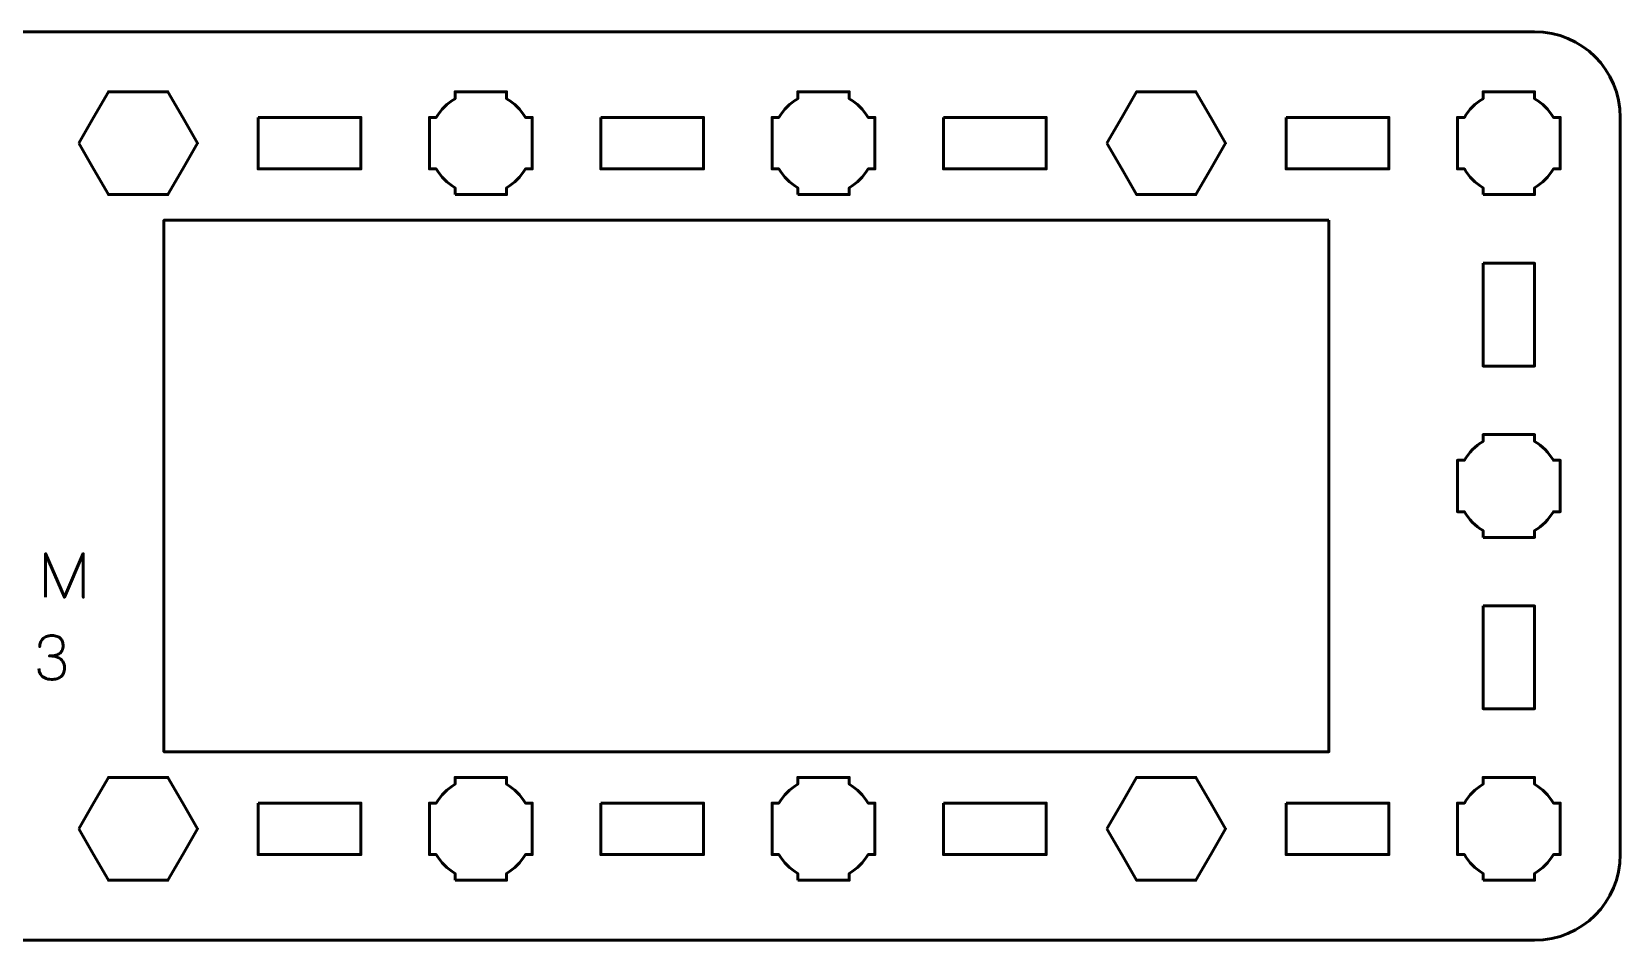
# Model space of a CAD drawing. Header units: centimetres. Extents: x -21.5 to -4.8, y -53.5 to -18.2.
# Drawn here: x -14.12 to -4.85, y -41.5 to -36.2 of the extents above; entities that cross this region are included whole.
import ezdxf

# ---------------------------------------------------------------- set-up
doc = ezdxf.new("R2010")
doc.units = ezdxf.units.CM
doc.header["$MEASUREMENT"] = 0
doc.layers.add('Layer 1', color=7, linetype='Continuous')

msp = doc.modelspace()

# ---------------------------------------------------------------- linework, layer by layer
at = {"layer": 'Layer 1', "lineweight": 53}
for points, knots in [([(-15.64994, -36.19997), (-15.64994, -36.19997), (-5.35004, -36.19997), (-5.35004, -36.19997), (-5.35004, -36.19997), (-5.07304, -36.19997), (-4.84994, -36.42306), (-4.84994, -36.70006), (-4.84994, -36.70006), (-4.84994, -36.70006), (-4.84994, -40.99992), (-4.84994, -40.99992), (-4.84994, -40.99992), (-4.84994, -41.27706), (-5.07304, -41.50002), (-5.35004, -41.50002), (-5.35004, -41.50002), (-5.35004, -41.50002), (-15.64994, -41.50002), (-15.64994, -41.50002), (-15.64994, -41.50002), (-15.92694, -41.50002), (-16.15004, -41.27706), (-16.15004, -40.99992), (-16.15004, -40.99992), (-16.15004, -40.99992), (-16.15004, -36.70006), (-16.15004, -36.70006), (-16.15004, -36.70006), (-16.15004, -36.42306), (-15.92694, -36.19997), (-15.64994, -36.19997)], [0, 0, 0, 0, 0.125, 0.125, 0.125, 0.125, 0.25, 0.25, 0.25, 0.25, 0.375, 0.375, 0.375, 0.375, 0.5, 0.5, 0.5, 0.5, 0.625, 0.625, 0.625, 0.625, 0.75, 0.75, 0.75, 0.75, 0.875, 0.875, 0.875, 0.875, 1, 1, 1, 1]), ([(-13.84634, -36.84998), (-13.84634, -36.84998), (-13.75974, -36.69998), (-13.75974, -36.69998), (-13.75974, -36.69998), (-13.75974, -36.69998), (-13.67314, -36.54998), (-13.67314, -36.54998), (-13.67314, -36.54998), (-13.67314, -36.54998), (-13.49993, -36.54998), (-13.49993, -36.54998), (-13.49993, -36.54998), (-13.49993, -36.54998), (-13.32672, -36.54998), (-13.32672, -36.54998), (-13.32672, -36.54998), (-13.32672, -36.54998), (-13.24012, -36.69998), (-13.24012, -36.69998), (-13.24012, -36.69998), (-13.24012, -36.69998), (-13.15352, -36.84998), (-13.15352, -36.84998), (-13.15352, -36.84998), (-13.15352, -36.84998), (-13.24012, -36.99998), (-13.24012, -36.99998), (-13.24012, -36.99998), (-13.24012, -36.99998), (-13.32672, -37.14998), (-13.32672, -37.14998), (-13.32672, -37.14998), (-13.32672, -37.14998), (-13.49993, -37.14998), (-13.49993, -37.14998), (-13.49993, -37.14998), (-13.49993, -37.14998), (-13.67314, -37.14998), (-13.67314, -37.14998), (-13.67314, -37.14998), (-13.67314, -37.14998), (-13.75974, -36.99998), (-13.75974, -36.99998), (-13.75974, -36.99998), (-13.75974, -36.99998), (-13.84634, -36.84998), (-13.84634, -36.84998)], [0, 0, 0, 0, 0.0833333, 0.0833333, 0.0833333, 0.0833333, 0.1666667, 0.1666667, 0.1666667, 0.1666667, 0.25, 0.25, 0.25, 0.25, 0.3333333, 0.3333333, 0.3333333, 0.3333333, 0.4166667, 0.4166667, 0.4166667, 0.4166667, 0.5, 0.5, 0.5, 0.5, 0.5833333, 0.5833333, 0.5833333, 0.5833333, 0.6666667, 0.6666667, 0.6666667, 0.6666667, 0.75, 0.75, 0.75, 0.75, 0.8333333, 0.8333333, 0.8333333, 0.8333333, 0.9166667, 0.9166667, 0.9166667, 0.9166667, 1, 1, 1, 1]), ([(-11.64995, -37.14999), (-11.64995, -37.14999), (-11.64995, -37.10988), (-11.64995, -37.10988), (-11.64995, -37.10988), (-11.69556, -37.08356), (-11.73348, -37.04553), (-11.7598, -37.00006), (-11.7598, -37.00006), (-11.7598, -37.00006), (-11.80002, -37.00006), (-11.80002, -37.00006), (-11.80002, -37.00006), (-11.80002, -37.00006), (-11.80002, -36.84999), (-11.80002, -36.84999), (-11.80002, -36.84999), (-11.80002, -36.84999), (-11.80002, -36.70006), (-11.80002, -36.70006), (-11.80002, -36.70006), (-11.80002, -36.70006), (-11.7598, -36.70006), (-11.7598, -36.70006), (-11.7598, -36.70006), (-11.73348, -36.65444), (-11.69556, -36.61656), (-11.64995, -36.59024), (-11.64995, -36.59024), (-11.64995, -36.59024), (-11.64995, -36.54999), (-11.64995, -36.54999), (-11.64995, -36.54999), (-11.64995, -36.54999), (-11.50002, -36.54999), (-11.50002, -36.54999), (-11.50002, -36.54999), (-11.50002, -36.54999), (-11.34994, -36.54999), (-11.34994, -36.54999), (-11.34994, -36.54999), (-11.34994, -36.54999), (-11.34994, -36.59024), (-11.34994, -36.59024), (-11.34994, -36.59024), (-11.30447, -36.61656), (-11.26644, -36.65444), (-11.24012, -36.70006), (-11.24012, -36.70006), (-11.24012, -36.70006), (-11.20001, -36.70006), (-11.20001, -36.70006), (-11.20001, -36.70006), (-11.20001, -36.70006), (-11.20001, -36.84999), (-11.20001, -36.84999), (-11.20001, -36.84999), (-11.20001, -36.84999), (-11.20001, -37.00006), (-11.20001, -37.00006), (-11.20001, -37.00006), (-11.20001, -37.00006), (-11.24012, -37.00006), (-11.24012, -37.00006), (-11.24012, -37.00006), (-11.26644, -37.04553), (-11.30447, -37.08356), (-11.34994, -37.10988), (-11.34994, -37.10988), (-11.34994, -37.10988), (-11.34994, -37.14999), (-11.34994, -37.14999), (-11.34994, -37.14999), (-11.34994, -37.14999), (-11.50002, -37.14999), (-11.50002, -37.14999), (-11.50002, -37.14999), (-11.50002, -37.14999), (-11.64995, -37.14999), (-11.64995, -37.14999)], [0, 0, 0, 0, 0.05, 0.05, 0.05, 0.05, 0.1, 0.1, 0.1, 0.1, 0.15, 0.15, 0.15, 0.15, 0.2, 0.2, 0.2, 0.2, 0.25, 0.25, 0.25, 0.25, 0.3, 0.3, 0.3, 0.3, 0.35, 0.35, 0.35, 0.35, 0.4, 0.4, 0.4, 0.4, 0.45, 0.45, 0.45, 0.45, 0.5, 0.5, 0.5, 0.5, 0.55, 0.55, 0.55, 0.55, 0.6, 0.6, 0.6, 0.6, 0.65, 0.65, 0.65, 0.65, 0.7, 0.7, 0.7, 0.7, 0.75, 0.75, 0.75, 0.75, 0.8, 0.8, 0.8, 0.8, 0.85, 0.85, 0.85, 0.85, 0.9, 0.9, 0.9, 0.9, 0.95, 0.95, 0.95, 0.95, 1, 1, 1, 1]), ([(-9.64995, -37.14999), (-9.64995, -37.14999), (-9.64995, -37.10988), (-9.64995, -37.10988), (-9.64995, -37.10988), (-9.69556, -37.08356), (-9.73348, -37.04553), (-9.7598, -37.00006), (-9.7598, -37.00006), (-9.7598, -37.00006), (-9.80002, -37.00006), (-9.80002, -37.00006), (-9.80002, -37.00006), (-9.80002, -37.00006), (-9.80002, -36.84999), (-9.80002, -36.84999), (-9.80002, -36.84999), (-9.80002, -36.84999), (-9.80002, -36.70006), (-9.80002, -36.70006), (-9.80002, -36.70006), (-9.80002, -36.70006), (-9.7598, -36.70006), (-9.7598, -36.70006), (-9.7598, -36.70006), (-9.73348, -36.65444), (-9.69556, -36.61656), (-9.64995, -36.59024), (-9.64995, -36.59024), (-9.64995, -36.59024), (-9.64995, -36.54999), (-9.64995, -36.54999), (-9.64995, -36.54999), (-9.64995, -36.54999), (-9.50002, -36.54999), (-9.50002, -36.54999), (-9.50002, -36.54999), (-9.50002, -36.54999), (-9.34994, -36.54999), (-9.34994, -36.54999), (-9.34994, -36.54999), (-9.34994, -36.54999), (-9.34994, -36.59024), (-9.34994, -36.59024), (-9.34994, -36.59024), (-9.30447, -36.61656), (-9.26644, -36.65444), (-9.24012, -36.70006), (-9.24012, -36.70006), (-9.24012, -36.70006), (-9.20001, -36.70006), (-9.20001, -36.70006), (-9.20001, -36.70006), (-9.20001, -36.70006), (-9.20001, -36.84999), (-9.20001, -36.84999), (-9.20001, -36.84999), (-9.20001, -36.84999), (-9.20001, -37.00006), (-9.20001, -37.00006), (-9.20001, -37.00006), (-9.20001, -37.00006), (-9.24012, -37.00006), (-9.24012, -37.00006), (-9.24012, -37.00006), (-9.26644, -37.04553), (-9.30447, -37.08356), (-9.34994, -37.10988), (-9.34994, -37.10988), (-9.34994, -37.10988), (-9.34994, -37.14999), (-9.34994, -37.14999), (-9.34994, -37.14999), (-9.34994, -37.14999), (-9.50002, -37.14999), (-9.50002, -37.14999), (-9.50002, -37.14999), (-9.50002, -37.14999), (-9.64995, -37.14999), (-9.64995, -37.14999)], [0, 0, 0, 0, 0.05, 0.05, 0.05, 0.05, 0.1, 0.1, 0.1, 0.1, 0.15, 0.15, 0.15, 0.15, 0.2, 0.2, 0.2, 0.2, 0.25, 0.25, 0.25, 0.25, 0.3, 0.3, 0.3, 0.3, 0.35, 0.35, 0.35, 0.35, 0.4, 0.4, 0.4, 0.4, 0.45, 0.45, 0.45, 0.45, 0.5, 0.5, 0.5, 0.5, 0.55, 0.55, 0.55, 0.55, 0.6, 0.6, 0.6, 0.6, 0.65, 0.65, 0.65, 0.65, 0.7, 0.7, 0.7, 0.7, 0.75, 0.75, 0.75, 0.75, 0.8, 0.8, 0.8, 0.8, 0.85, 0.85, 0.85, 0.85, 0.9, 0.9, 0.9, 0.9, 0.95, 0.95, 0.95, 0.95, 1, 1, 1, 1]), ([(-7.84634, -36.84998), (-7.84634, -36.84998), (-7.75974, -36.69998), (-7.75974, -36.69998), (-7.75974, -36.69998), (-7.75974, -36.69998), (-7.67314, -36.54998), (-7.67314, -36.54998), (-7.67314, -36.54998), (-7.67314, -36.54998), (-7.49993, -36.54998), (-7.49993, -36.54998), (-7.49993, -36.54998), (-7.49993, -36.54998), (-7.32672, -36.54998), (-7.32672, -36.54998), (-7.32672, -36.54998), (-7.32672, -36.54998), (-7.24012, -36.69998), (-7.24012, -36.69998), (-7.24012, -36.69998), (-7.24012, -36.69998), (-7.15352, -36.84998), (-7.15352, -36.84998), (-7.15352, -36.84998), (-7.15352, -36.84998), (-7.24012, -36.99998), (-7.24012, -36.99998), (-7.24012, -36.99998), (-7.24012, -36.99998), (-7.32672, -37.14998), (-7.32672, -37.14998), (-7.32672, -37.14998), (-7.32672, -37.14998), (-7.49993, -37.14998), (-7.49993, -37.14998), (-7.49993, -37.14998), (-7.49993, -37.14998), (-7.67314, -37.14998), (-7.67314, -37.14998), (-7.67314, -37.14998), (-7.67314, -37.14998), (-7.75974, -36.99998), (-7.75974, -36.99998), (-7.75974, -36.99998), (-7.75974, -36.99998), (-7.84634, -36.84998), (-7.84634, -36.84998)], [0, 0, 0, 0, 0.0833333, 0.0833333, 0.0833333, 0.0833333, 0.1666667, 0.1666667, 0.1666667, 0.1666667, 0.25, 0.25, 0.25, 0.25, 0.3333333, 0.3333333, 0.3333333, 0.3333333, 0.4166667, 0.4166667, 0.4166667, 0.4166667, 0.5, 0.5, 0.5, 0.5, 0.5833333, 0.5833333, 0.5833333, 0.5833333, 0.6666667, 0.6666667, 0.6666667, 0.6666667, 0.75, 0.75, 0.75, 0.75, 0.8333333, 0.8333333, 0.8333333, 0.8333333, 0.9166667, 0.9166667, 0.9166667, 0.9166667, 1, 1, 1, 1]), ([(-5.64995, -37.14999), (-5.64995, -37.14999), (-5.64995, -37.10988), (-5.64995, -37.10988), (-5.64995, -37.10988), (-5.69556, -37.08356), (-5.73348, -37.04553), (-5.7598, -37.00006), (-5.7598, -37.00006), (-5.7598, -37.00006), (-5.80002, -37.00006), (-5.80002, -37.00006), (-5.80002, -37.00006), (-5.80002, -37.00006), (-5.80002, -36.84999), (-5.80002, -36.84999), (-5.80002, -36.84999), (-5.80002, -36.84999), (-5.80002, -36.70006), (-5.80002, -36.70006), (-5.80002, -36.70006), (-5.80002, -36.70006), (-5.7598, -36.70006), (-5.7598, -36.70006), (-5.7598, -36.70006), (-5.73348, -36.65444), (-5.69556, -36.61656), (-5.64995, -36.59024), (-5.64995, -36.59024), (-5.64995, -36.59024), (-5.64995, -36.54999), (-5.64995, -36.54999), (-5.64995, -36.54999), (-5.64995, -36.54999), (-5.50002, -36.54999), (-5.50002, -36.54999), (-5.50002, -36.54999), (-5.50002, -36.54999), (-5.34994, -36.54999), (-5.34994, -36.54999), (-5.34994, -36.54999), (-5.34994, -36.54999), (-5.34994, -36.59024), (-5.34994, -36.59024), (-5.34994, -36.59024), (-5.30447, -36.61656), (-5.26644, -36.65444), (-5.24012, -36.70006), (-5.24012, -36.70006), (-5.24012, -36.70006), (-5.20001, -36.70006), (-5.20001, -36.70006), (-5.20001, -36.70006), (-5.20001, -36.70006), (-5.20001, -36.84999), (-5.20001, -36.84999), (-5.20001, -36.84999), (-5.20001, -36.84999), (-5.20001, -37.00006), (-5.20001, -37.00006), (-5.20001, -37.00006), (-5.20001, -37.00006), (-5.24012, -37.00006), (-5.24012, -37.00006), (-5.24012, -37.00006), (-5.26644, -37.04553), (-5.30447, -37.08356), (-5.34994, -37.10988), (-5.34994, -37.10988), (-5.34994, -37.10988), (-5.34994, -37.14999), (-5.34994, -37.14999), (-5.34994, -37.14999), (-5.34994, -37.14999), (-5.50002, -37.14999), (-5.50002, -37.14999), (-5.50002, -37.14999), (-5.50002, -37.14999), (-5.64995, -37.14999), (-5.64995, -37.14999)], [0, 0, 0, 0, 0.05, 0.05, 0.05, 0.05, 0.1, 0.1, 0.1, 0.1, 0.15, 0.15, 0.15, 0.15, 0.2, 0.2, 0.2, 0.2, 0.25, 0.25, 0.25, 0.25, 0.3, 0.3, 0.3, 0.3, 0.35, 0.35, 0.35, 0.35, 0.4, 0.4, 0.4, 0.4, 0.45, 0.45, 0.45, 0.45, 0.5, 0.5, 0.5, 0.5, 0.55, 0.55, 0.55, 0.55, 0.6, 0.6, 0.6, 0.6, 0.65, 0.65, 0.65, 0.65, 0.7, 0.7, 0.7, 0.7, 0.75, 0.75, 0.75, 0.75, 0.8, 0.8, 0.8, 0.8, 0.85, 0.85, 0.85, 0.85, 0.9, 0.9, 0.9, 0.9, 0.95, 0.95, 0.95, 0.95, 1, 1, 1, 1]), ([(-12.79999, -36.70006), (-12.79999, -36.70006), (-12.19999, -36.70006), (-12.19999, -36.70006), (-12.19999, -36.70006), (-12.19999, -36.70006), (-12.19999, -37.00007), (-12.19999, -37.00007), (-12.19999, -37.00007), (-12.19999, -37.00007), (-12.79999, -37.00007), (-12.79999, -37.00007), (-12.79999, -37.00007), (-12.79999, -37.00007), (-12.79999, -36.70006), (-12.79999, -36.70006)], [0, 0, 0, 0, 0.25, 0.25, 0.25, 0.25, 0.5, 0.5, 0.5, 0.5, 0.75, 0.75, 0.75, 0.75, 1, 1, 1, 1]), ([(-10.80003, -36.70006), (-10.80003, -36.70006), (-10.20002, -36.70006), (-10.20002, -36.70006), (-10.20002, -36.70006), (-10.20002, -36.70006), (-10.20002, -37.00007), (-10.20002, -37.00007), (-10.20002, -37.00007), (-10.20002, -37.00007), (-10.80003, -37.00007), (-10.80003, -37.00007), (-10.80003, -37.00007), (-10.80003, -37.00007), (-10.80003, -36.70006), (-10.80003, -36.70006)], [0, 0, 0, 0, 0.25, 0.25, 0.25, 0.25, 0.5, 0.5, 0.5, 0.5, 0.75, 0.75, 0.75, 0.75, 1, 1, 1, 1]), ([(-8.79996, -36.70006), (-8.79996, -36.70006), (-8.19996, -36.70006), (-8.19996, -36.70006), (-8.19996, -36.70006), (-8.19996, -36.70006), (-8.19996, -37.00007), (-8.19996, -37.00007), (-8.19996, -37.00007), (-8.19996, -37.00007), (-8.79996, -37.00007), (-8.79996, -37.00007), (-8.79996, -37.00007), (-8.79996, -37.00007), (-8.79996, -36.70006), (-8.79996, -36.70006)], [0, 0, 0, 0, 0.25, 0.25, 0.25, 0.25, 0.5, 0.5, 0.5, 0.5, 0.75, 0.75, 0.75, 0.75, 1, 1, 1, 1]), ([(-6.79999, -36.70006), (-6.79999, -36.70006), (-6.19999, -36.70006), (-6.19999, -36.70006), (-6.19999, -36.70006), (-6.19999, -36.70006), (-6.19999, -37.00007), (-6.19999, -37.00007), (-6.19999, -37.00007), (-6.19999, -37.00007), (-6.79999, -37.00007), (-6.79999, -37.00007), (-6.79999, -37.00007), (-6.79999, -37.00007), (-6.79999, -36.70006), (-6.79999, -36.70006)], [0, 0, 0, 0, 0.25, 0.25, 0.25, 0.25, 0.5, 0.5, 0.5, 0.5, 0.75, 0.75, 0.75, 0.75, 1, 1, 1, 1]), ([(-6.54992, -37.29999), (-6.54992, -38.31176), (-6.54992, -39.38821), (-6.54992, -40.39999), (-6.54992, -40.39999), (-6.54992, -40.39999), (-13.34992, -40.39999), (-13.34992, -40.39999), (-13.34992, -40.39999), (-13.34992, -39.33542), (-13.34992, -38.36455), (-13.34992, -37.29999), (-13.34992, -37.29999), (-13.34992, -37.29999), (-6.54992, -37.29999), (-6.54992, -37.29999)], [0, 0, 0, 0, 0.25, 0.25, 0.25, 0.25, 0.5, 0.5, 0.5, 0.5, 0.75, 0.75, 0.75, 0.75, 1, 1, 1, 1]), ([(-5.65004, -37.55001), (-5.65004, -37.55001), (-5.35004, -37.55001), (-5.35004, -37.55001), (-5.35004, -37.55001), (-5.35004, -37.55001), (-5.35004, -38.15002), (-5.35004, -38.15002), (-5.35004, -38.15002), (-5.35004, -38.15002), (-5.65004, -38.15002), (-5.65004, -38.15002), (-5.65004, -38.15002), (-5.65004, -38.15002), (-5.65004, -37.55001), (-5.65004, -37.55001)], [0, 0, 0, 0, 0.25, 0.25, 0.25, 0.25, 0.5, 0.5, 0.5, 0.5, 0.75, 0.75, 0.75, 0.75, 1, 1, 1, 1]), ([(-5.64995, -39.14999), (-5.64995, -39.14999), (-5.64995, -39.10988), (-5.64995, -39.10988), (-5.64995, -39.10988), (-5.69556, -39.08356), (-5.73348, -39.04553), (-5.7598, -39.00006), (-5.7598, -39.00006), (-5.7598, -39.00006), (-5.80002, -39.00006), (-5.80002, -39.00006), (-5.80002, -39.00006), (-5.80002, -39.00006), (-5.80002, -38.84999), (-5.80002, -38.84999), (-5.80002, -38.84999), (-5.80002, -38.84999), (-5.80002, -38.70006), (-5.80002, -38.70006), (-5.80002, -38.70006), (-5.80002, -38.70006), (-5.7598, -38.70006), (-5.7598, -38.70006), (-5.7598, -38.70006), (-5.73348, -38.65444), (-5.69556, -38.61656), (-5.64995, -38.59024), (-5.64995, -38.59024), (-5.64995, -38.59024), (-5.64995, -38.54999), (-5.64995, -38.54999), (-5.64995, -38.54999), (-5.64995, -38.54999), (-5.50002, -38.54999), (-5.50002, -38.54999), (-5.50002, -38.54999), (-5.50002, -38.54999), (-5.34994, -38.54999), (-5.34994, -38.54999), (-5.34994, -38.54999), (-5.34994, -38.54999), (-5.34994, -38.59024), (-5.34994, -38.59024), (-5.34994, -38.59024), (-5.30447, -38.61656), (-5.26644, -38.65444), (-5.24012, -38.70006), (-5.24012, -38.70006), (-5.24012, -38.70006), (-5.20001, -38.70006), (-5.20001, -38.70006), (-5.20001, -38.70006), (-5.20001, -38.70006), (-5.20001, -38.84999), (-5.20001, -38.84999), (-5.20001, -38.84999), (-5.20001, -38.84999), (-5.20001, -39.00006), (-5.20001, -39.00006), (-5.20001, -39.00006), (-5.20001, -39.00006), (-5.24012, -39.00006), (-5.24012, -39.00006), (-5.24012, -39.00006), (-5.26644, -39.04553), (-5.30447, -39.08356), (-5.34994, -39.10988), (-5.34994, -39.10988), (-5.34994, -39.10988), (-5.34994, -39.14999), (-5.34994, -39.14999), (-5.34994, -39.14999), (-5.34994, -39.14999), (-5.50002, -39.14999), (-5.50002, -39.14999), (-5.50002, -39.14999), (-5.50002, -39.14999), (-5.64995, -39.14999), (-5.64995, -39.14999)], [0, 0, 0, 0, 0.05, 0.05, 0.05, 0.05, 0.1, 0.1, 0.1, 0.1, 0.15, 0.15, 0.15, 0.15, 0.2, 0.2, 0.2, 0.2, 0.25, 0.25, 0.25, 0.25, 0.3, 0.3, 0.3, 0.3, 0.35, 0.35, 0.35, 0.35, 0.4, 0.4, 0.4, 0.4, 0.45, 0.45, 0.45, 0.45, 0.5, 0.5, 0.5, 0.5, 0.55, 0.55, 0.55, 0.55, 0.6, 0.6, 0.6, 0.6, 0.65, 0.65, 0.65, 0.65, 0.7, 0.7, 0.7, 0.7, 0.75, 0.75, 0.75, 0.75, 0.8, 0.8, 0.8, 0.8, 0.85, 0.85, 0.85, 0.85, 0.9, 0.9, 0.9, 0.9, 0.95, 0.95, 0.95, 0.95, 1, 1, 1, 1]), ([(-5.65004, -39.54998), (-5.65004, -39.54998), (-5.35004, -39.54998), (-5.35004, -39.54998), (-5.35004, -39.54998), (-5.35004, -39.54998), (-5.35004, -40.14998), (-5.35004, -40.14998), (-5.35004, -40.14998), (-5.35004, -40.14998), (-5.65004, -40.14998), (-5.65004, -40.14998), (-5.65004, -40.14998), (-5.65004, -40.14998), (-5.65004, -39.54998), (-5.65004, -39.54998)], [0, 0, 0, 0, 0.25, 0.25, 0.25, 0.25, 0.5, 0.5, 0.5, 0.5, 0.75, 0.75, 0.75, 0.75, 1, 1, 1, 1]), ([(-13.84634, -40.84998), (-13.84634, -40.84998), (-13.75974, -40.69998), (-13.75974, -40.69998), (-13.75974, -40.69998), (-13.75974, -40.69998), (-13.67314, -40.54998), (-13.67314, -40.54998), (-13.67314, -40.54998), (-13.67314, -40.54998), (-13.49993, -40.54998), (-13.49993, -40.54998), (-13.49993, -40.54998), (-13.49993, -40.54998), (-13.32672, -40.54998), (-13.32672, -40.54998), (-13.32672, -40.54998), (-13.32672, -40.54998), (-13.24012, -40.69998), (-13.24012, -40.69998), (-13.24012, -40.69998), (-13.24012, -40.69998), (-13.15352, -40.84998), (-13.15352, -40.84998), (-13.15352, -40.84998), (-13.15352, -40.84998), (-13.24012, -40.99998), (-13.24012, -40.99998), (-13.24012, -40.99998), (-13.24012, -40.99998), (-13.32672, -41.14998), (-13.32672, -41.14998), (-13.32672, -41.14998), (-13.32672, -41.14998), (-13.49993, -41.14998), (-13.49993, -41.14998), (-13.49993, -41.14998), (-13.49993, -41.14998), (-13.67314, -41.14998), (-13.67314, -41.14998), (-13.67314, -41.14998), (-13.67314, -41.14998), (-13.75974, -40.99998), (-13.75974, -40.99998), (-13.75974, -40.99998), (-13.75974, -40.99998), (-13.84634, -40.84998), (-13.84634, -40.84998)], [0, 0, 0, 0, 0.0833333, 0.0833333, 0.0833333, 0.0833333, 0.1666667, 0.1666667, 0.1666667, 0.1666667, 0.25, 0.25, 0.25, 0.25, 0.3333333, 0.3333333, 0.3333333, 0.3333333, 0.4166667, 0.4166667, 0.4166667, 0.4166667, 0.5, 0.5, 0.5, 0.5, 0.5833333, 0.5833333, 0.5833333, 0.5833333, 0.6666667, 0.6666667, 0.6666667, 0.6666667, 0.75, 0.75, 0.75, 0.75, 0.8333333, 0.8333333, 0.8333333, 0.8333333, 0.9166667, 0.9166667, 0.9166667, 0.9166667, 1, 1, 1, 1]), ([(-11.64995, -41.14999), (-11.64995, -41.14999), (-11.64995, -41.10988), (-11.64995, -41.10988), (-11.64995, -41.10988), (-11.69556, -41.08356), (-11.73348, -41.04553), (-11.7598, -41.00006), (-11.7598, -41.00006), (-11.7598, -41.00006), (-11.80002, -41.00006), (-11.80002, -41.00006), (-11.80002, -41.00006), (-11.80002, -41.00006), (-11.80002, -40.84999), (-11.80002, -40.84999), (-11.80002, -40.84999), (-11.80002, -40.84999), (-11.80002, -40.70006), (-11.80002, -40.70006), (-11.80002, -40.70006), (-11.80002, -40.70006), (-11.7598, -40.70006), (-11.7598, -40.70006), (-11.7598, -40.70006), (-11.73348, -40.65444), (-11.69556, -40.61656), (-11.64995, -40.59024), (-11.64995, -40.59024), (-11.64995, -40.59024), (-11.64995, -40.54999), (-11.64995, -40.54999), (-11.64995, -40.54999), (-11.64995, -40.54999), (-11.50002, -40.54999), (-11.50002, -40.54999), (-11.50002, -40.54999), (-11.50002, -40.54999), (-11.34994, -40.54999), (-11.34994, -40.54999), (-11.34994, -40.54999), (-11.34994, -40.54999), (-11.34994, -40.59024), (-11.34994, -40.59024), (-11.34994, -40.59024), (-11.30447, -40.61656), (-11.26644, -40.65444), (-11.24012, -40.70006), (-11.24012, -40.70006), (-11.24012, -40.70006), (-11.20001, -40.70006), (-11.20001, -40.70006), (-11.20001, -40.70006), (-11.20001, -40.70006), (-11.20001, -40.84999), (-11.20001, -40.84999), (-11.20001, -40.84999), (-11.20001, -40.84999), (-11.20001, -41.00006), (-11.20001, -41.00006), (-11.20001, -41.00006), (-11.20001, -41.00006), (-11.24012, -41.00006), (-11.24012, -41.00006), (-11.24012, -41.00006), (-11.26644, -41.04553), (-11.30447, -41.08356), (-11.34994, -41.10988), (-11.34994, -41.10988), (-11.34994, -41.10988), (-11.34994, -41.14999), (-11.34994, -41.14999), (-11.34994, -41.14999), (-11.34994, -41.14999), (-11.50002, -41.14999), (-11.50002, -41.14999), (-11.50002, -41.14999), (-11.50002, -41.14999), (-11.64995, -41.14999), (-11.64995, -41.14999)], [0, 0, 0, 0, 0.05, 0.05, 0.05, 0.05, 0.1, 0.1, 0.1, 0.1, 0.15, 0.15, 0.15, 0.15, 0.2, 0.2, 0.2, 0.2, 0.25, 0.25, 0.25, 0.25, 0.3, 0.3, 0.3, 0.3, 0.35, 0.35, 0.35, 0.35, 0.4, 0.4, 0.4, 0.4, 0.45, 0.45, 0.45, 0.45, 0.5, 0.5, 0.5, 0.5, 0.55, 0.55, 0.55, 0.55, 0.6, 0.6, 0.6, 0.6, 0.65, 0.65, 0.65, 0.65, 0.7, 0.7, 0.7, 0.7, 0.75, 0.75, 0.75, 0.75, 0.8, 0.8, 0.8, 0.8, 0.85, 0.85, 0.85, 0.85, 0.9, 0.9, 0.9, 0.9, 0.95, 0.95, 0.95, 0.95, 1, 1, 1, 1]), ([(-9.64995, -41.14999), (-9.64995, -41.14999), (-9.64995, -41.10988), (-9.64995, -41.10988), (-9.64995, -41.10988), (-9.69556, -41.08356), (-9.73348, -41.04553), (-9.7598, -41.00006), (-9.7598, -41.00006), (-9.7598, -41.00006), (-9.80002, -41.00006), (-9.80002, -41.00006), (-9.80002, -41.00006), (-9.80002, -41.00006), (-9.80002, -40.84999), (-9.80002, -40.84999), (-9.80002, -40.84999), (-9.80002, -40.84999), (-9.80002, -40.70006), (-9.80002, -40.70006), (-9.80002, -40.70006), (-9.80002, -40.70006), (-9.7598, -40.70006), (-9.7598, -40.70006), (-9.7598, -40.70006), (-9.73348, -40.65444), (-9.69556, -40.61656), (-9.64995, -40.59024), (-9.64995, -40.59024), (-9.64995, -40.59024), (-9.64995, -40.54999), (-9.64995, -40.54999), (-9.64995, -40.54999), (-9.64995, -40.54999), (-9.50002, -40.54999), (-9.50002, -40.54999), (-9.50002, -40.54999), (-9.50002, -40.54999), (-9.34994, -40.54999), (-9.34994, -40.54999), (-9.34994, -40.54999), (-9.34994, -40.54999), (-9.34994, -40.59024), (-9.34994, -40.59024), (-9.34994, -40.59024), (-9.30447, -40.61656), (-9.26644, -40.65444), (-9.24012, -40.70006), (-9.24012, -40.70006), (-9.24012, -40.70006), (-9.20001, -40.70006), (-9.20001, -40.70006), (-9.20001, -40.70006), (-9.20001, -40.70006), (-9.20001, -40.84999), (-9.20001, -40.84999), (-9.20001, -40.84999), (-9.20001, -40.84999), (-9.20001, -41.00006), (-9.20001, -41.00006), (-9.20001, -41.00006), (-9.20001, -41.00006), (-9.24012, -41.00006), (-9.24012, -41.00006), (-9.24012, -41.00006), (-9.26644, -41.04553), (-9.30447, -41.08356), (-9.34994, -41.10988), (-9.34994, -41.10988), (-9.34994, -41.10988), (-9.34994, -41.14999), (-9.34994, -41.14999), (-9.34994, -41.14999), (-9.34994, -41.14999), (-9.50002, -41.14999), (-9.50002, -41.14999), (-9.50002, -41.14999), (-9.50002, -41.14999), (-9.64995, -41.14999), (-9.64995, -41.14999)], [0, 0, 0, 0, 0.05, 0.05, 0.05, 0.05, 0.1, 0.1, 0.1, 0.1, 0.15, 0.15, 0.15, 0.15, 0.2, 0.2, 0.2, 0.2, 0.25, 0.25, 0.25, 0.25, 0.3, 0.3, 0.3, 0.3, 0.35, 0.35, 0.35, 0.35, 0.4, 0.4, 0.4, 0.4, 0.45, 0.45, 0.45, 0.45, 0.5, 0.5, 0.5, 0.5, 0.55, 0.55, 0.55, 0.55, 0.6, 0.6, 0.6, 0.6, 0.65, 0.65, 0.65, 0.65, 0.7, 0.7, 0.7, 0.7, 0.75, 0.75, 0.75, 0.75, 0.8, 0.8, 0.8, 0.8, 0.85, 0.85, 0.85, 0.85, 0.9, 0.9, 0.9, 0.9, 0.95, 0.95, 0.95, 0.95, 1, 1, 1, 1]), ([(-7.84634, -40.84998), (-7.84634, -40.84998), (-7.75974, -40.69998), (-7.75974, -40.69998), (-7.75974, -40.69998), (-7.75974, -40.69998), (-7.67314, -40.54998), (-7.67314, -40.54998), (-7.67314, -40.54998), (-7.67314, -40.54998), (-7.49993, -40.54998), (-7.49993, -40.54998), (-7.49993, -40.54998), (-7.49993, -40.54998), (-7.32672, -40.54998), (-7.32672, -40.54998), (-7.32672, -40.54998), (-7.32672, -40.54998), (-7.24012, -40.69998), (-7.24012, -40.69998), (-7.24012, -40.69998), (-7.24012, -40.69998), (-7.15352, -40.84998), (-7.15352, -40.84998), (-7.15352, -40.84998), (-7.15352, -40.84998), (-7.24012, -40.99998), (-7.24012, -40.99998), (-7.24012, -40.99998), (-7.24012, -40.99998), (-7.32672, -41.14998), (-7.32672, -41.14998), (-7.32672, -41.14998), (-7.32672, -41.14998), (-7.49993, -41.14998), (-7.49993, -41.14998), (-7.49993, -41.14998), (-7.49993, -41.14998), (-7.67314, -41.14998), (-7.67314, -41.14998), (-7.67314, -41.14998), (-7.67314, -41.14998), (-7.75974, -40.99998), (-7.75974, -40.99998), (-7.75974, -40.99998), (-7.75974, -40.99998), (-7.84634, -40.84998), (-7.84634, -40.84998)], [0, 0, 0, 0, 0.0833333, 0.0833333, 0.0833333, 0.0833333, 0.1666667, 0.1666667, 0.1666667, 0.1666667, 0.25, 0.25, 0.25, 0.25, 0.3333333, 0.3333333, 0.3333333, 0.3333333, 0.4166667, 0.4166667, 0.4166667, 0.4166667, 0.5, 0.5, 0.5, 0.5, 0.5833333, 0.5833333, 0.5833333, 0.5833333, 0.6666667, 0.6666667, 0.6666667, 0.6666667, 0.75, 0.75, 0.75, 0.75, 0.8333333, 0.8333333, 0.8333333, 0.8333333, 0.9166667, 0.9166667, 0.9166667, 0.9166667, 1, 1, 1, 1]), ([(-5.64995, -41.14999), (-5.64995, -41.14999), (-5.64995, -41.10988), (-5.64995, -41.10988), (-5.64995, -41.10988), (-5.69556, -41.08356), (-5.73348, -41.04553), (-5.7598, -41.00006), (-5.7598, -41.00006), (-5.7598, -41.00006), (-5.80002, -41.00006), (-5.80002, -41.00006), (-5.80002, -41.00006), (-5.80002, -41.00006), (-5.80002, -40.84999), (-5.80002, -40.84999), (-5.80002, -40.84999), (-5.80002, -40.84999), (-5.80002, -40.70006), (-5.80002, -40.70006), (-5.80002, -40.70006), (-5.80002, -40.70006), (-5.7598, -40.70006), (-5.7598, -40.70006), (-5.7598, -40.70006), (-5.73348, -40.65444), (-5.69556, -40.61656), (-5.64995, -40.59024), (-5.64995, -40.59024), (-5.64995, -40.59024), (-5.64995, -40.54999), (-5.64995, -40.54999), (-5.64995, -40.54999), (-5.64995, -40.54999), (-5.50002, -40.54999), (-5.50002, -40.54999), (-5.50002, -40.54999), (-5.50002, -40.54999), (-5.34994, -40.54999), (-5.34994, -40.54999), (-5.34994, -40.54999), (-5.34994, -40.54999), (-5.34994, -40.59024), (-5.34994, -40.59024), (-5.34994, -40.59024), (-5.30447, -40.61656), (-5.26644, -40.65444), (-5.24012, -40.70006), (-5.24012, -40.70006), (-5.24012, -40.70006), (-5.20001, -40.70006), (-5.20001, -40.70006), (-5.20001, -40.70006), (-5.20001, -40.70006), (-5.20001, -40.84999), (-5.20001, -40.84999), (-5.20001, -40.84999), (-5.20001, -40.84999), (-5.20001, -41.00006), (-5.20001, -41.00006), (-5.20001, -41.00006), (-5.20001, -41.00006), (-5.24012, -41.00006), (-5.24012, -41.00006), (-5.24012, -41.00006), (-5.26644, -41.04553), (-5.30447, -41.08356), (-5.34994, -41.10988), (-5.34994, -41.10988), (-5.34994, -41.10988), (-5.34994, -41.14999), (-5.34994, -41.14999), (-5.34994, -41.14999), (-5.34994, -41.14999), (-5.50002, -41.14999), (-5.50002, -41.14999), (-5.50002, -41.14999), (-5.50002, -41.14999), (-5.64995, -41.14999), (-5.64995, -41.14999)], [0, 0, 0, 0, 0.05, 0.05, 0.05, 0.05, 0.1, 0.1, 0.1, 0.1, 0.15, 0.15, 0.15, 0.15, 0.2, 0.2, 0.2, 0.2, 0.25, 0.25, 0.25, 0.25, 0.3, 0.3, 0.3, 0.3, 0.35, 0.35, 0.35, 0.35, 0.4, 0.4, 0.4, 0.4, 0.45, 0.45, 0.45, 0.45, 0.5, 0.5, 0.5, 0.5, 0.55, 0.55, 0.55, 0.55, 0.6, 0.6, 0.6, 0.6, 0.65, 0.65, 0.65, 0.65, 0.7, 0.7, 0.7, 0.7, 0.75, 0.75, 0.75, 0.75, 0.8, 0.8, 0.8, 0.8, 0.85, 0.85, 0.85, 0.85, 0.9, 0.9, 0.9, 0.9, 0.95, 0.95, 0.95, 0.95, 1, 1, 1, 1]), ([(-12.79999, -40.69993), (-12.79999, -40.69993), (-12.19999, -40.69993), (-12.19999, -40.69993), (-12.19999, -40.69993), (-12.19999, -40.69993), (-12.19999, -40.99992), (-12.19999, -40.99992), (-12.19999, -40.99992), (-12.19999, -40.99992), (-12.79999, -40.99992), (-12.79999, -40.99992), (-12.79999, -40.99992), (-12.79999, -40.99992), (-12.79999, -40.69993), (-12.79999, -40.69993)], [0, 0, 0, 0, 0.25, 0.25, 0.25, 0.25, 0.5, 0.5, 0.5, 0.5, 0.75, 0.75, 0.75, 0.75, 1, 1, 1, 1]), ([(-10.80003, -40.69993), (-10.80003, -40.69993), (-10.20002, -40.69993), (-10.20002, -40.69993), (-10.20002, -40.69993), (-10.20002, -40.69993), (-10.20002, -40.99992), (-10.20002, -40.99992), (-10.20002, -40.99992), (-10.20002, -40.99992), (-10.80003, -40.99992), (-10.80003, -40.99992), (-10.80003, -40.99992), (-10.80003, -40.99992), (-10.80003, -40.69993), (-10.80003, -40.69993)], [0, 0, 0, 0, 0.25, 0.25, 0.25, 0.25, 0.5, 0.5, 0.5, 0.5, 0.75, 0.75, 0.75, 0.75, 1, 1, 1, 1]), ([(-8.79996, -40.69993), (-8.79996, -40.69993), (-8.19996, -40.69993), (-8.19996, -40.69993), (-8.19996, -40.69993), (-8.19996, -40.69993), (-8.19996, -40.99992), (-8.19996, -40.99992), (-8.19996, -40.99992), (-8.19996, -40.99992), (-8.79996, -40.99992), (-8.79996, -40.99992), (-8.79996, -40.99992), (-8.79996, -40.99992), (-8.79996, -40.69993), (-8.79996, -40.69993)], [0, 0, 0, 0, 0.25, 0.25, 0.25, 0.25, 0.5, 0.5, 0.5, 0.5, 0.75, 0.75, 0.75, 0.75, 1, 1, 1, 1]), ([(-6.79999, -40.69993), (-6.79999, -40.69993), (-6.19999, -40.69993), (-6.19999, -40.69993), (-6.19999, -40.69993), (-6.19999, -40.69993), (-6.19999, -40.99992), (-6.19999, -40.99992), (-6.19999, -40.99992), (-6.19999, -40.99992), (-6.79999, -40.99992), (-6.79999, -40.99992), (-6.79999, -40.99992), (-6.79999, -40.99992), (-6.79999, -40.69993), (-6.79999, -40.69993)], [0, 0, 0, 0, 0.25, 0.25, 0.25, 0.25, 0.5, 0.5, 0.5, 0.5, 0.75, 0.75, 0.75, 0.75, 1, 1, 1, 1])]:
    msp.add_open_spline(points, degree=3, knots=knots, dxfattribs=at)
at = {"layer": 'Layer 1', "color": 5, "lineweight": 53}
for points, knots in [([(-14.03997, -39.49891), (-14.03997, -39.49891), (-14.03997, -39.24456), (-14.03997, -39.24456), (-14.03997, -39.24456), (-14.03997, -39.24456), (-13.93061, -39.49891), (-13.93061, -39.49891), (-13.93061, -39.49891), (-13.93061, -39.49891), (-13.82089, -39.24456), (-13.82089, -39.24456), (-13.82089, -39.24456), (-13.82089, -39.24456), (-13.82089, -39.49891), (-13.82089, -39.49891), (-13.82089, -39.49891), (-13.82089, -39.49891), (-13.82089, -39.24456), (-13.82089, -39.24456), (-13.82089, -39.24456), (-13.82089, -39.24456), (-13.93061, -39.49891), (-13.93061, -39.49891), (-13.93061, -39.49891), (-13.93061, -39.49891), (-14.03997, -39.24456), (-14.03997, -39.24456), (-14.03997, -39.24456), (-14.03997, -39.24456), (-14.03997, -39.49891), (-14.03997, -39.49891)], [0, 0, 0, 0, 0.125, 0.125, 0.125, 0.125, 0.25, 0.25, 0.25, 0.25, 0.375, 0.375, 0.375, 0.375, 0.5, 0.5, 0.5, 0.5, 0.625, 0.625, 0.625, 0.625, 0.75, 0.75, 0.75, 0.75, 0.875, 0.875, 0.875, 0.875, 1, 1, 1, 1]), ([(-14.07913, -39.91448), (-14.07907, -39.92718), (-14.07613, -39.93823), (-14.07031, -39.94781), (-14.07031, -39.94781), (-14.06449, -39.95734), (-14.0562, -39.96481), (-14.04538, -39.97016), (-14.04538, -39.97016), (-14.03456, -39.97551), (-14.02157, -39.97821), (-14.00646, -39.97833), (-14.00646, -39.97833), (-13.99511, -39.97833), (-13.98482, -39.97715), (-13.97547, -39.97468), (-13.97547, -39.97468), (-13.96618, -39.97222), (-13.95819, -39.96839), (-13.95142, -39.96316), (-13.95142, -39.96316), (-13.94466, -39.95793), (-13.93949, -39.95117), (-13.93578, -39.94293), (-13.93578, -39.94293), (-13.93214, -39.93464), (-13.93032, -39.92471), (-13.93026, -39.91307), (-13.93026, -39.91307), (-13.9302, -39.89754), (-13.93337, -39.88443), (-13.93966, -39.87379), (-13.93966, -39.87379), (-13.94596, -39.86315), (-13.95572, -39.85515), (-13.96883, -39.84968), (-13.96883, -39.84968), (-13.98194, -39.84421), (-13.99875, -39.84145), (-14.01916, -39.84145), (-14.01916, -39.84145), (-14.00393, -39.84151), (-13.99117, -39.8401), (-13.98076, -39.83722), (-13.98076, -39.83722), (-13.97041, -39.83434), (-13.96212, -39.83028), (-13.95589, -39.82499), (-13.95589, -39.82499), (-13.94966, -39.81976), (-13.94513, -39.81352), (-13.94243, -39.80635), (-13.94243, -39.80635), (-13.93966, -39.79924), (-13.93831, -39.79142), (-13.93837, -39.78289), (-13.93837, -39.78289), (-13.93831, -39.77436), (-13.93949, -39.76649), (-13.94184, -39.75919), (-13.94184, -39.75919), (-13.94413, -39.7519), (-13.9479, -39.7455), (-13.95301, -39.74003), (-13.95301, -39.74003), (-13.95813, -39.73456), (-13.96489, -39.73027), (-13.97318, -39.72721), (-13.97318, -39.72721), (-13.98153, -39.72415), (-13.9917, -39.72262), (-14.00363, -39.72256), (-14.00363, -39.72256), (-14.01551, -39.72262), (-14.02592, -39.72439), (-14.03474, -39.7278), (-14.03474, -39.7278), (-14.04362, -39.73121), (-14.05091, -39.73585), (-14.05679, -39.74179), (-14.05679, -39.74179), (-14.06261, -39.74773), (-14.06696, -39.75449), (-14.06984, -39.76213), (-14.06984, -39.76213), (-14.07278, -39.76978), (-14.07419, -39.77789), (-14.07419, -39.78642), (-14.07419, -39.78642), (-14.07419, -39.77789), (-14.07278, -39.76978), (-14.06984, -39.76213), (-14.06984, -39.76213), (-14.06696, -39.75449), (-14.06261, -39.74773), (-14.05679, -39.74179), (-14.05679, -39.74179), (-14.05091, -39.73585), (-14.04362, -39.73121), (-14.03474, -39.7278), (-14.03474, -39.7278), (-14.02592, -39.72439), (-14.01551, -39.72262), (-14.00363, -39.72256), (-14.00363, -39.72256), (-13.9917, -39.72262), (-13.98153, -39.72415), (-13.97318, -39.72721), (-13.97318, -39.72721), (-13.96489, -39.73027), (-13.95813, -39.73456), (-13.95301, -39.74003), (-13.95301, -39.74003), (-13.9479, -39.7455), (-13.94413, -39.7519), (-13.94184, -39.75919), (-13.94184, -39.75919), (-13.93949, -39.76649), (-13.93831, -39.77436), (-13.93837, -39.78289), (-13.93837, -39.78289), (-13.93831, -39.79142), (-13.93966, -39.79924), (-13.94243, -39.80635), (-13.94243, -39.80635), (-13.94513, -39.81352), (-13.94966, -39.81976), (-13.95589, -39.82499), (-13.95589, -39.82499), (-13.96212, -39.83028), (-13.97041, -39.83434), (-13.98076, -39.83722), (-13.98076, -39.83722), (-13.99117, -39.8401), (-14.00393, -39.84151), (-14.01916, -39.84145), (-14.01916, -39.84145), (-13.99875, -39.84145), (-13.98194, -39.84421), (-13.96883, -39.84968), (-13.96883, -39.84968), (-13.95572, -39.85515), (-13.94596, -39.86315), (-13.93966, -39.87379), (-13.93966, -39.87379), (-13.93337, -39.88443), (-13.9302, -39.89754), (-13.93026, -39.91307), (-13.93026, -39.91307), (-13.93032, -39.92471), (-13.93214, -39.93464), (-13.93578, -39.94293), (-13.93578, -39.94293), (-13.93949, -39.95117), (-13.94466, -39.95793), (-13.95142, -39.96316), (-13.95142, -39.96316), (-13.95819, -39.96839), (-13.96618, -39.97222), (-13.97547, -39.97468), (-13.97547, -39.97468), (-13.98482, -39.97715), (-13.99511, -39.97833), (-14.00646, -39.97833), (-14.00646, -39.97833), (-14.02157, -39.97821), (-14.03456, -39.97551), (-14.04538, -39.97016), (-14.04538, -39.97016), (-14.0562, -39.96481), (-14.06449, -39.95734), (-14.07031, -39.94781), (-14.07031, -39.94781), (-14.07613, -39.93823), (-14.07907, -39.92718), (-14.07913, -39.91448)], [0, 0, 0, 0, 0.0227273, 0.0227273, 0.0227273, 0.0227273, 0.0454545, 0.0454545, 0.0454545, 0.0454545, 0.0681818, 0.0681818, 0.0681818, 0.0681818, 0.0909091, 0.0909091, 0.0909091, 0.0909091, 0.1136364, 0.1136364, 0.1136364, 0.1136364, 0.1363636, 0.1363636, 0.1363636, 0.1363636, 0.1590909, 0.1590909, 0.1590909, 0.1590909, 0.1818182, 0.1818182, 0.1818182, 0.1818182, 0.2045455, 0.2045455, 0.2045455, 0.2045455, 0.2272727, 0.2272727, 0.2272727, 0.2272727, 0.25, 0.25, 0.25, 0.25, 0.2727273, 0.2727273, 0.2727273, 0.2727273, 0.2954545, 0.2954545, 0.2954545, 0.2954545, 0.3181818, 0.3181818, 0.3181818, 0.3181818, 0.3409091, 0.3409091, 0.3409091, 0.3409091, 0.3636364, 0.3636364, 0.3636364, 0.3636364, 0.3863636, 0.3863636, 0.3863636, 0.3863636, 0.4090909, 0.4090909, 0.4090909, 0.4090909, 0.4318182, 0.4318182, 0.4318182, 0.4318182, 0.4545455, 0.4545455, 0.4545455, 0.4545455, 0.4772727, 0.4772727, 0.4772727, 0.4772727, 0.5, 0.5, 0.5, 0.5, 0.5227273, 0.5227273, 0.5227273, 0.5227273, 0.5454545, 0.5454545, 0.5454545, 0.5454545, 0.5681818, 0.5681818, 0.5681818, 0.5681818, 0.5909091, 0.5909091, 0.5909091, 0.5909091, 0.6136364, 0.6136364, 0.6136364, 0.6136364, 0.6363636, 0.6363636, 0.6363636, 0.6363636, 0.6590909, 0.6590909, 0.6590909, 0.6590909, 0.6818182, 0.6818182, 0.6818182, 0.6818182, 0.7045455, 0.7045455, 0.7045455, 0.7045455, 0.7272727, 0.7272727, 0.7272727, 0.7272727, 0.75, 0.75, 0.75, 0.75, 0.7727273, 0.7727273, 0.7727273, 0.7727273, 0.7954545, 0.7954545, 0.7954545, 0.7954545, 0.8181818, 0.8181818, 0.8181818, 0.8181818, 0.8409091, 0.8409091, 0.8409091, 0.8409091, 0.8636364, 0.8636364, 0.8636364, 0.8636364, 0.8863636, 0.8863636, 0.8863636, 0.8863636, 0.9090909, 0.9090909, 0.9090909, 0.9090909, 0.9318182, 0.9318182, 0.9318182, 0.9318182, 0.9545455, 0.9545455, 0.9545455, 0.9545455, 0.9772727, 0.9772727, 0.9772727, 0.9772727, 1, 1, 1, 1])]:
    msp.add_open_spline(points, degree=3, knots=knots, dxfattribs=at)

doc.saveas('drawing.dxf')
